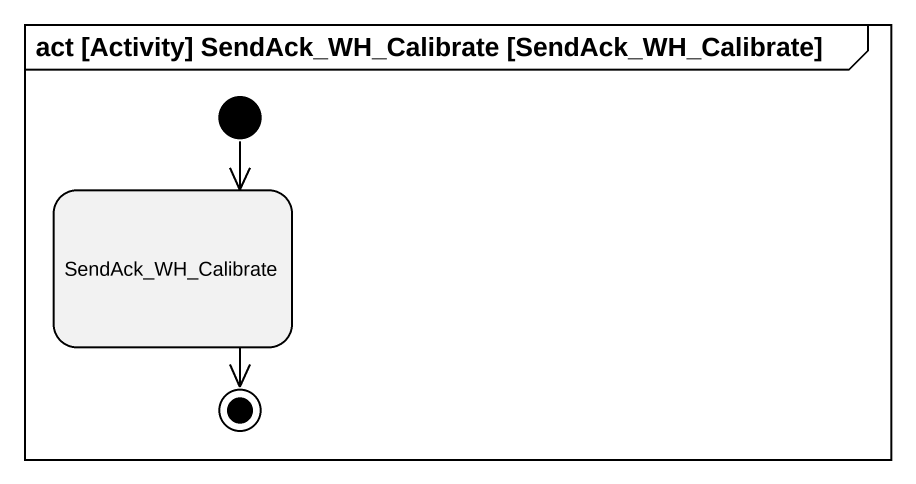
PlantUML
@startuml
mainframe act [Activity] SendAck_WH_Calibrate [SendAck_WH_Calibrate]
hide empty description
state SendAck_WH_Calibrate
[*] --> SendAck_WH_Calibrate
SendAck_WH_Calibrate --> [*]
@enduml
